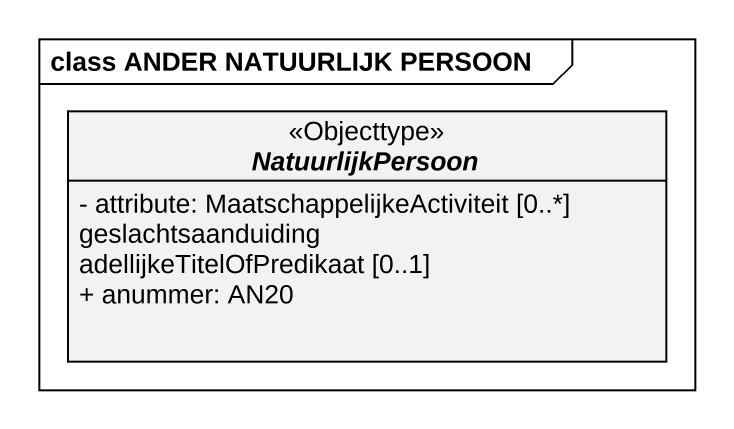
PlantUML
@startuml
mainframe class ANDER NATUURLIJK PERSOON
hide circle
hide empty members
skinparam classAttributeIconSize 0
abstract class NatuurlijkPersoon <<Objecttype>> {
  - attribute: MaatschappelijkeActiviteit [0..*]
  geslachtsaanduiding
  adellijkeTitelOfPredikaat [0..1]
  + anummer: AN20
}
@enduml
